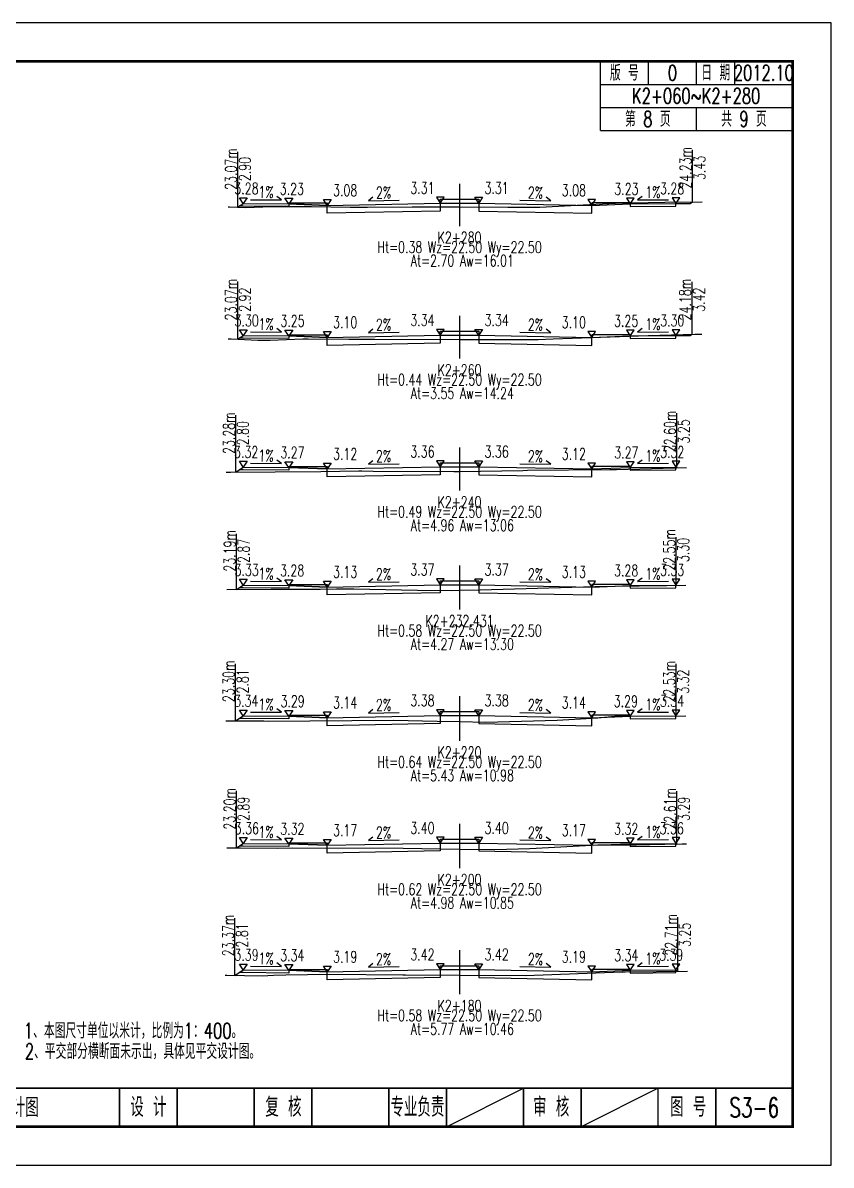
# Model space of a CAD drawing. Header units: inches. Extents: x 421 to 4881, y 2205 to 2769.
# Drawn here: x 4165.9 to 4376.1, y 2205.2 to 2502.2 of the extents above; entities that cross this region are included whole.
import ezdxf
from ezdxf.enums import TextEntityAlignment as Align

# ---------------------------------------------------------------- set-up
doc = ezdxf.new("R2010")
doc.units = ezdxf.units.IN
for name, color, linetype in [('dmx', 2, 'Continuous'), ('fengd', 3, 'Continuous'), ('lc', 3, 'Continuous'), ('shuju', 3, 'Continuous'), ('sjx', 1, 'Continuous'), ('zhix', 4, 'ByLayer'), ('右标高', 3, 'Continuous'), ('右标高1', 3, 'Continuous'), ('图框', 7, 'Continuous'), ('左标高', 3, 'Continuous'), ('左标高1', 3, 'Continuous'), ('附加板块标注A', 3, 'Continuous')]:
    doc.layers.add(name, color=color, linetype=linetype)
doc.styles.get("Standard").update_dxf_attribs({"font": 'simplex1.shx', "width": 0.7, "bigfont": 'hztxt.shx'})

# ---------------------------------------------------------------- blocks, each defined once
blk = doc.blocks.new('123')
blk.add_lwpolyline([(162.39, 2636.47), (162.39, 2933.47), (-257.61, 2933.47), (-257.61, 2636.47)], close=True)

msp = doc.modelspace()

# ---------------------------------------------------------------- linework, layer by layer
at = {"layer": 'dmx'}
for points in [[(4219.3, 2454.32), (4219.67, 2454.34), (4223.79, 2454.17), (4228.3, 2454.32), (4232.7, 2454.37), (4240.99, 2454.37), (4251.04, 2454.26), (4255.52, 2454.21), (4267.12, 2454.36), (4277.15, 2454.35), (4279.48, 2454.33), (4279.48, 2454.33), (4292, 2454.22), (4300.38, 2454.21), (4313.25, 2454.94), (4320.03, 2455.28), (4324.16, 2455.35), (4332.84, 2455.51), (4342.56, 2455.62)], [(4219.31, 2420.01), (4220.1, 2420.01), (4227.02, 2419.67), (4230.21, 2419.63), (4238.77, 2419.97), (4240.13, 2420.02), (4250.67, 2419.92), (4255.13, 2419.87), (4257.4, 2419.89), (4279.48, 2419.86), (4279.48, 2419.86), (4280.73, 2419.85), (4290.99, 2419.83), (4299.9, 2419.82), (4303.81, 2420), (4328.5, 2420.89), (4340.68, 2421.19), (4342.43, 2421.21)], [(4218.78, 2385.37), (4219.89, 2385.36), (4231.58, 2385.38), (4243.43, 2385.52), (4253.3, 2385.65), (4254.11, 2385.65), (4257.06, 2385.58), (4278.01, 2385.51), (4279.48, 2385.53), (4279.48, 2385.53), (4295.94, 2385.77), (4297.19, 2385.81), (4318.59, 2386.03), (4320.27, 2386.06), (4338.49, 2386.56)], [(4218.99, 2354.8), (4230.54, 2354.88), (4238.23, 2354.9), (4243.27, 2354.95), (4247.48, 2355.01), (4252, 2355.01), (4268.56, 2354.62), (4277.32, 2354.59), (4279.48, 2354.62), (4279.48, 2354.62), (4284.8, 2354.7), (4314.67, 2355.62), (4319.9, 2355.67), (4332.4, 2355.85), (4332.78, 2355.86), (4333.41, 2355.87), (4338.34, 2355.92)], [(4218.72, 2320.65), (4228.28, 2320.65), (4228.63, 2320.64), (4229.72, 2320.63), (4262.34, 2320.83), (4273.67, 2320.62), (4279.48, 2320.48), (4279.48, 2320.48), (4286.31, 2320.32), (4304.89, 2320.83), (4315.39, 2321.46), (4319.87, 2321.86), (4338.31, 2321.94)], [(4218.96, 2287.62), (4222.49, 2287.65), (4232.28, 2287.61), (4235.95, 2287.63), (4264.84, 2287.57), (4279.48, 2287.35), (4279.48, 2287.35), (4288.63, 2287.22), (4297.74, 2287.49), (4315.46, 2288.41), (4322.88, 2288.46), (4325.52, 2288.45), (4332.39, 2288.57), (4332.82, 2288.57), (4332.86, 2288.57), (4337.32, 2288.66), (4338.5, 2288.68)], [(4218.56, 2254.52), (4218.99, 2254.51), (4228.2, 2254.38), (4231.08, 2254.59), (4234.34, 2254.61), (4245.55, 2254.84), (4264.77, 2254.65), (4264.86, 2254.65), (4265.02, 2254.65), (4265.14, 2254.65), (4265.41, 2254.64), (4279.48, 2254.58), (4279.48, 2254.58), (4296.62, 2254.5), (4321.77, 2255.38), (4322.29, 2255.39), (4322.58, 2255.4), (4338.75, 2255.61)]]:
    msp.add_lwpolyline(points, dxfattribs=at)
at = {"layer": 'fengd'}
for points in [[(4274.48, 2455.29), (4274.48, 2456.29), (4279.48, 2456.29), (4279.48, 2456.29), (4284.48, 2456.29), (4284.48, 2455.29)], [(4235.1, 2455.08), (4235.1, 2455.33), (4245.1, 2455.33), (4245.1, 2454.7)], [(4323.85, 2455.08), (4323.85, 2455.33), (4313.85, 2455.33), (4313.85, 2454.7)], [(4235.1, 2420.75), (4235.1, 2421), (4245.1, 2421), (4245.1, 2420.37)], [(4274.48, 2420.96), (4274.48, 2421.96), (4279.48, 2421.96), (4279.48, 2421.96), (4284.48, 2421.96), (4284.48, 2420.96)], [(4323.85, 2420.75), (4323.85, 2421), (4313.85, 2421), (4313.85, 2420.37)], [(4235.1, 2386.54), (4235.1, 2386.79), (4245.1, 2386.79), (4245.1, 2386.17)], [(4274.48, 2386.76), (4274.48, 2387.76), (4279.48, 2387.76), (4279.48, 2387.76), (4284.48, 2387.76), (4284.48, 2386.76)], [(4323.85, 2386.54), (4323.85, 2386.79), (4313.85, 2386.79), (4313.85, 2386.17)], [(4235.1, 2355.85), (4235.1, 2356.1), (4245.1, 2356.1), (4245.1, 2355.47)], [(4274.48, 2356.06), (4274.48, 2357.06), (4279.48, 2357.06), (4279.48, 2357.06), (4284.48, 2357.06), (4284.48, 2356.06)], [(4323.85, 2355.85), (4323.85, 2356.1), (4313.85, 2356.1), (4313.85, 2355.47)], [(4274.48, 2322.08), (4274.48, 2323.08), (4279.48, 2323.08), (4279.48, 2323.08), (4284.48, 2323.08), (4284.48, 2322.08)], [(4235.1, 2321.87), (4235.1, 2322.12), (4245.1, 2322.12), (4245.1, 2321.49)], [(4323.85, 2321.87), (4323.85, 2322.12), (4313.85, 2322.12), (4313.85, 2321.49)], [(4274.48, 2288.91), (4274.48, 2289.91), (4279.48, 2289.91), (4279.48, 2289.91), (4284.48, 2289.91), (4284.48, 2288.91)], [(4235.1, 2288.7), (4235.1, 2288.95), (4245.1, 2288.95), (4245.1, 2288.32)], [(4323.85, 2288.7), (4323.85, 2288.95), (4313.85, 2288.95), (4313.85, 2288.32)], [(4235.1, 2255.81), (4235.1, 2256.06), (4245.1, 2256.06), (4245.1, 2255.43)], [(4274.48, 2256.02), (4274.48, 2257.02), (4279.48, 2257.02), (4279.48, 2257.02), (4284.48, 2257.02), (4284.48, 2256.02)], [(4323.85, 2255.81), (4323.85, 2256.06), (4313.85, 2256.06), (4313.85, 2255.43)]]:
    msp.add_lwpolyline(points, dxfattribs=at)
at = {"layer": 'lc'}
for points in [[(4274.48, 2455.29), (4274.48, 2453.22), (4245.1, 2452.63), (4245.1, 2454.7), (4235.1, 2455.08), (4235.1, 2454.38), (4223.23, 2454.5), (4222.19, 2454.51)], [(4284.48, 2455.29), (4284.48, 2453.22), (4313.85, 2452.63), (4313.85, 2454.7), (4323.85, 2455.08), (4323.85, 2454.38), (4335.73, 2454.5), (4335.73, 2455.2)], [(4274.48, 2420.96), (4274.48, 2418.89), (4245.1, 2418.3), (4245.1, 2420.37), (4235.1, 2420.75), (4235.1, 2420.05), (4223.23, 2420.17), (4222.19, 2420.18)], [(4284.48, 2420.96), (4284.48, 2418.89), (4313.85, 2418.3), (4313.85, 2420.37), (4323.85, 2420.75), (4323.85, 2420.05), (4335.73, 2420.17), (4335.73, 2420.87)], [(4274.48, 2386.76), (4274.48, 2384.68), (4245.1, 2384.09), (4245.1, 2386.17), (4235.1, 2386.54), (4235.1, 2385.84), (4223.23, 2385.96), (4222.19, 2385.97)], [(4284.48, 2386.76), (4284.48, 2384.68), (4313.85, 2384.09), (4313.85, 2386.17), (4323.85, 2386.54), (4323.85, 2385.84), (4335.73, 2385.96), (4335.73, 2386.66)], [(4274.48, 2356.06), (4274.48, 2353.99), (4245.1, 2353.4), (4245.1, 2355.47), (4235.1, 2355.85), (4235.1, 2355.15), (4223.23, 2355.27), (4222.19, 2355.28)], [(4284.48, 2356.06), (4284.48, 2353.99), (4313.85, 2353.4), (4313.85, 2355.47), (4323.85, 2355.85), (4323.85, 2355.15), (4335.73, 2355.27), (4335.73, 2355.97)], [(4274.48, 2322.08), (4274.48, 2320.01), (4245.1, 2319.42), (4245.1, 2321.49), (4235.1, 2321.87), (4235.1, 2321.17), (4223.23, 2321.29), (4222.19, 2321.3)], [(4284.48, 2322.08), (4284.48, 2320.01), (4313.85, 2319.42), (4313.85, 2321.49), (4323.85, 2321.87), (4323.85, 2321.17), (4335.73, 2321.29), (4335.73, 2321.99)], [(4274.48, 2288.91), (4274.48, 2286.84), (4245.1, 2286.25), (4245.1, 2288.32), (4235.1, 2288.7), (4235.1, 2288), (4223.23, 2288.12), (4222.19, 2288.13)], [(4284.48, 2288.91), (4284.48, 2286.84), (4313.85, 2286.25), (4313.85, 2288.32), (4323.85, 2288.7), (4323.85, 2288), (4335.73, 2288.12), (4335.73, 2288.82)], [(4274.48, 2256.02), (4274.48, 2253.94), (4245.1, 2253.36), (4245.1, 2255.43), (4235.1, 2255.81), (4235.1, 2255.11), (4223.23, 2255.23), (4222.19, 2255.24)], [(4284.48, 2256.02), (4284.48, 2253.94), (4313.85, 2253.36), (4313.85, 2255.43), (4323.85, 2255.81), (4323.85, 2255.11), (4335.73, 2255.23), (4335.73, 2255.93)]]:
    msp.add_lwpolyline(points, dxfattribs=at)
at = {"layer": 'shuju'}
for p, q in [((4221.8, 2454.25), (4221.8, 2468.6)), ((4340.06, 2455.59), (4340.06, 2469.1)), ((4221.81, 2419.92), (4221.81, 2434.89)), ((4339.93, 2421.17), (4339.93, 2434.79)), ((4221.28, 2385.37), (4221.28, 2400.18)), ((4335.99, 2386.49), (4335.99, 2400.7)), ((4221.49, 2354.81), (4221.49, 2369.27)), ((4335.84, 2355.89), (4335.84, 2368.39)), ((4221.22, 2320.65), (4221.22, 2335.52)), ((4335.81, 2321.93), (4335.81, 2335.5)), ((4221.46, 2287.64), (4221.46, 2302.46)), ((4336, 2288.63), (4336, 2302.39)), ((4221.06, 2254.48), (4221.06, 2269.35)), ((4336.25, 2255.58), (4336.25, 2269.65))]:
    msp.add_line(p, q, dxfattribs=at)
for points in [[(4225.17, 2456.18), (4233.17, 2456.1), (4231.97, 2456.99)], [(4256.96, 2456.82), (4255.77, 2455.92), (4263.77, 2456.08)], [(4295.18, 2456.08), (4303.18, 2455.92), (4301.99, 2456.82)], [(4326.98, 2456.99), (4325.78, 2456.1), (4333.78, 2456.18)], [(4225.17, 2421.85), (4233.17, 2421.77), (4231.97, 2422.66)], [(4256.96, 2422.49), (4255.77, 2421.59), (4263.77, 2421.75)], [(4295.18, 2421.75), (4303.18, 2421.59), (4301.99, 2422.49)], [(4326.98, 2422.66), (4325.78, 2421.77), (4333.78, 2421.85)], [(4225.17, 2387.64), (4233.17, 2387.56), (4231.97, 2388.46)], [(4256.96, 2388.29), (4255.77, 2387.38), (4263.77, 2387.54)], [(4295.18, 2387.54), (4303.18, 2387.38), (4301.99, 2388.29)], [(4326.98, 2388.46), (4325.78, 2387.56), (4333.78, 2387.64)], [(4225.17, 2356.95), (4233.17, 2356.87), (4231.97, 2357.76)], [(4256.96, 2357.59), (4255.77, 2356.69), (4263.77, 2356.85)], [(4295.18, 2356.85), (4303.18, 2356.69), (4301.99, 2357.59)], [(4326.98, 2357.76), (4325.78, 2356.87), (4333.78, 2356.95)], [(4225.17, 2322.97), (4233.17, 2322.89), (4231.97, 2323.78)], [(4256.96, 2323.61), (4255.77, 2322.71), (4263.77, 2322.87)], [(4295.18, 2322.87), (4303.18, 2322.71), (4301.99, 2323.61)], [(4326.98, 2323.78), (4325.78, 2322.89), (4333.78, 2322.97)], [(4225.17, 2289.8), (4233.17, 2289.72), (4231.97, 2290.61)], [(4256.96, 2290.44), (4255.77, 2289.54), (4263.77, 2289.7)], [(4295.18, 2289.7), (4303.18, 2289.54), (4301.99, 2290.44)], [(4326.98, 2290.61), (4325.78, 2289.72), (4333.78, 2289.8)], [(4225.17, 2256.91), (4233.17, 2256.83), (4231.97, 2257.72)], [(4256.96, 2257.55), (4255.77, 2256.65), (4263.77, 2256.81)], [(4295.18, 2256.81), (4303.18, 2256.65), (4301.99, 2257.55)], [(4326.98, 2257.72), (4325.78, 2256.83), (4333.78, 2256.91)]]:
    msp.add_lwpolyline(points, dxfattribs=at)
at = {"layer": 'sjx'}
for points in [[(4221.8, 2454.25), (4223.23, 2455.2), (4223.23, 2455.2), (4235.1, 2455.08), (4245.1, 2454.7), (4245.1, 2454.7), (4245.1, 2454.7), (4274.48, 2455.29), (4279.48, 2455.29), (4284.48, 2455.29), (4313.85, 2454.7), (4313.85, 2454.7), (4313.85, 2454.7), (4323.85, 2455.08), (4335.73, 2455.2), (4335.73, 2455.2), (4339.48, 2455.2), (4340.06, 2455.59)], [(4221.81, 2419.92), (4223.23, 2420.87), (4223.23, 2420.87), (4235.1, 2420.75), (4245.1, 2420.37), (4245.1, 2420.37), (4245.1, 2420.37), (4274.48, 2420.96), (4279.48, 2420.96), (4284.48, 2420.96), (4313.85, 2420.37), (4313.85, 2420.37), (4313.85, 2420.37), (4323.85, 2420.75), (4335.73, 2420.87), (4335.73, 2420.87), (4339.48, 2420.87), (4339.93, 2421.17)], [(4221.28, 2385.37), (4223.23, 2386.66), (4223.23, 2386.66), (4235.1, 2386.54), (4245.1, 2386.17), (4245.1, 2386.17), (4245.1, 2386.17), (4274.48, 2386.76), (4279.48, 2386.76), (4284.48, 2386.76), (4313.85, 2386.17), (4313.85, 2386.17), (4313.85, 2386.17), (4323.85, 2386.54), (4335.73, 2386.66), (4335.73, 2386.66), (4335.99, 2386.49)], [(4221.49, 2354.81), (4223.23, 2355.97), (4223.23, 2355.97), (4235.1, 2355.85), (4245.1, 2355.47), (4245.1, 2355.47), (4245.1, 2355.47), (4274.48, 2356.06), (4279.48, 2356.06), (4284.48, 2356.06), (4313.85, 2355.47), (4313.85, 2355.47), (4313.85, 2355.47), (4323.85, 2355.85), (4335.73, 2355.97), (4335.73, 2355.97), (4335.84, 2355.89)], [(4221.22, 2320.65), (4223.23, 2321.99), (4223.23, 2321.99), (4235.1, 2321.87), (4245.1, 2321.49), (4245.1, 2321.49), (4245.1, 2321.49), (4274.48, 2322.08), (4279.48, 2322.08), (4284.48, 2322.08), (4313.85, 2321.49), (4313.85, 2321.49), (4313.85, 2321.49), (4323.85, 2321.87), (4335.73, 2321.99), (4335.73, 2321.99), (4335.81, 2321.93)], [(4221.46, 2287.64), (4223.23, 2288.82), (4223.23, 2288.82), (4235.1, 2288.7), (4245.1, 2288.32), (4245.1, 2288.32), (4245.1, 2288.32), (4274.48, 2288.91), (4279.48, 2288.91), (4284.48, 2288.91), (4313.85, 2288.32), (4313.85, 2288.32), (4313.85, 2288.32), (4323.85, 2288.7), (4335.73, 2288.82), (4335.73, 2288.82), (4336, 2288.63)], [(4221.06, 2254.48), (4223.23, 2255.93), (4223.23, 2255.93), (4235.1, 2255.81), (4245.1, 2255.43), (4245.1, 2255.43), (4245.1, 2255.43), (4274.48, 2256.02), (4279.48, 2256.02), (4284.48, 2256.02), (4313.85, 2255.43), (4313.85, 2255.43), (4313.85, 2255.43), (4323.85, 2255.81), (4335.73, 2255.93), (4335.73, 2255.93), (4336.25, 2255.58)]]:
    msp.add_lwpolyline(points, dxfattribs=at)
at = {"layer": 'zhix'}
for p, q in [((4279.48, 2460.29), (4279.48, 2449.33)), ((4279.48, 2425.96), (4279.48, 2414.86)), ((4279.48, 2391.76), (4279.48, 2380.53)), ((4279.48, 2361.06), (4279.48, 2349.62)), ((4279.48, 2327.08), (4279.48, 2315.48)), ((4279.48, 2293.91), (4279.48, 2282.35)), ((4279.48, 2261.02), (4279.48, 2249.58))]:
    msp.add_line(p, q, dxfattribs=at)
at = {"layer": '右标高'}
for points in [[(4275.48, 2456.79), (4273.48, 2456.79), (4274.48, 2455.29)], [(4275.48, 2422.46), (4273.48, 2422.46), (4274.48, 2420.96)], [(4275.48, 2388.26), (4273.48, 2388.26), (4274.48, 2386.76)], [(4275.48, 2357.56), (4273.48, 2357.56), (4274.48, 2356.06)], [(4275.48, 2323.58), (4273.48, 2323.58), (4274.48, 2322.08)], [(4275.48, 2290.41), (4273.48, 2290.41), (4274.48, 2288.91)], [(4275.48, 2257.52), (4273.48, 2257.52), (4274.48, 2256.02)]]:
    msp.add_lwpolyline(points, close=True, dxfattribs=at)
at = {"layer": '右标高1'}
for points in [[(4244.1, 2456.2), (4246.1, 2456.2), (4245.1, 2454.7)], [(4244.1, 2421.87), (4246.1, 2421.87), (4245.1, 2420.37)], [(4244.1, 2387.67), (4246.1, 2387.67), (4245.1, 2386.17)], [(4244.1, 2356.97), (4246.1, 2356.97), (4245.1, 2355.47)], [(4244.1, 2322.99), (4246.1, 2322.99), (4245.1, 2321.49)], [(4244.1, 2289.82), (4246.1, 2289.82), (4245.1, 2288.32)], [(4244.1, 2256.93), (4246.1, 2256.93), (4245.1, 2255.43)]]:
    msp.add_lwpolyline(points, close=True, dxfattribs=at)
at = {"layer": '图框'}
for p, q in [((4316.09, 2474.15), (4316.09, 2492.15)), ((4328.59, 2486.15), (4328.59, 2492.15)), ((4341.09, 2486.15), (4341.09, 2492.15)), ((4351.09, 2486.15), (4351.09, 2492.15)), ((4316.09, 2486.15), (4366.09, 2486.15)), ((4316.09, 2480.15), (4366.09, 2480.15)), ((4341.09, 2474.15), (4341.09, 2480.15)), ((4316.09, 2474.15), (4366.09, 2474.15)), ((4276.09, 2215.15), (4296.09, 2225.15)), ((4331.09, 2225.15), (4311.09, 2215.15))]:
    msp.add_line(p, q, dxfattribs=at)
for points, const_width in [([(4366.09, 2492.15), (3986.09, 2492.15), (3986.09, 2215.15), (4366.09, 2215.15), (4366.09, 2492.15)], 0.7), ([(3986.09, 2225.15), (4366.09, 2225.15)], 0.4), ([(4191.09, 2215.15), (4191.09, 2225.15)], 0.4), ([(4206.09, 2215.15), (4206.09, 2225.15)], 0.4), ([(4226.09, 2215.15), (4226.09, 2225.15)], 0.4), ([(4241.09, 2215.15), (4241.09, 2225.15)], 0.4), ([(4261.09, 2215.15), (4261.09, 2225.15)], 0.4), ([(4261.09, 2215.15), (4261.09, 2225.15)], 0.4), ([(4276.09, 2215.15), (4276.09, 2225.15)], 0.4), ([(4296.09, 2215.15), (4296.09, 2225.15)], 0.4), ([(4311.09, 2215.15), (4311.09, 2225.15)], 0.4), ([(4331.09, 2215.15), (4331.09, 2225.15)], 0.4), ([(4346.09, 2215.15), (4346.09, 2225.15)], 0.4)]:
    msp.add_lwpolyline(points, dxfattribs=dict(at, const_width=const_width))
at = {"layer": '左标高'}
for points in [[(4283.48, 2456.79), (4285.48, 2456.79), (4284.48, 2455.29)], [(4283.48, 2422.46), (4285.48, 2422.46), (4284.48, 2420.96)], [(4283.48, 2388.26), (4285.48, 2388.26), (4284.48, 2386.76)], [(4283.48, 2357.56), (4285.48, 2357.56), (4284.48, 2356.06)], [(4283.48, 2323.58), (4285.48, 2323.58), (4284.48, 2322.08)], [(4283.48, 2290.41), (4285.48, 2290.41), (4284.48, 2288.91)], [(4283.48, 2257.52), (4285.48, 2257.52), (4284.48, 2256.02)]]:
    msp.add_lwpolyline(points, close=True, dxfattribs=at)
at = {"layer": '左标高1'}
for points in [[(4314.85, 2456.2), (4312.85, 2456.2), (4313.85, 2454.7)], [(4314.85, 2421.87), (4312.85, 2421.87), (4313.85, 2420.37)], [(4314.85, 2387.67), (4312.85, 2387.67), (4313.85, 2386.17)], [(4314.85, 2356.97), (4312.85, 2356.97), (4313.85, 2355.47)], [(4314.85, 2322.99), (4312.85, 2322.99), (4313.85, 2321.49)], [(4314.85, 2289.82), (4312.85, 2289.82), (4313.85, 2288.32)], [(4314.85, 2256.93), (4312.85, 2256.93), (4313.85, 2255.43)]]:
    msp.add_lwpolyline(points, close=True, dxfattribs=at)
at = {"layer": '附加板块标注A'}
for points in [[(4222.23, 2456.7), (4224.23, 2456.7), (4223.23, 2455.2)], [(4234.1, 2456.58), (4236.1, 2456.58), (4235.1, 2455.08)], [(4324.85, 2456.58), (4322.85, 2456.58), (4323.85, 2455.08)], [(4336.73, 2456.7), (4334.73, 2456.7), (4335.73, 2455.2)], [(4222.23, 2422.37), (4224.23, 2422.37), (4223.23, 2420.87)], [(4234.1, 2422.25), (4236.1, 2422.25), (4235.1, 2420.75)], [(4324.85, 2422.25), (4322.85, 2422.25), (4323.85, 2420.75)], [(4336.73, 2422.37), (4334.73, 2422.37), (4335.73, 2420.87)], [(4222.23, 2388.16), (4224.23, 2388.16), (4223.23, 2386.66)], [(4234.1, 2388.04), (4236.1, 2388.04), (4235.1, 2386.54)], [(4324.85, 2388.04), (4322.85, 2388.04), (4323.85, 2386.54)], [(4336.73, 2388.16), (4334.73, 2388.16), (4335.73, 2386.66)], [(4222.23, 2357.47), (4224.23, 2357.47), (4223.23, 2355.97)], [(4234.1, 2357.35), (4236.1, 2357.35), (4235.1, 2355.85)], [(4324.85, 2357.35), (4322.85, 2357.35), (4323.85, 2355.85)], [(4336.73, 2357.47), (4334.73, 2357.47), (4335.73, 2355.97)], [(4222.23, 2323.49), (4224.23, 2323.49), (4223.23, 2321.99)], [(4234.1, 2323.37), (4236.1, 2323.37), (4235.1, 2321.87)], [(4324.85, 2323.37), (4322.85, 2323.37), (4323.85, 2321.87)], [(4336.73, 2323.49), (4334.73, 2323.49), (4335.73, 2321.99)], [(4222.23, 2290.32), (4224.23, 2290.32), (4223.23, 2288.82)], [(4234.1, 2290.2), (4236.1, 2290.2), (4235.1, 2288.7)], [(4324.85, 2290.2), (4322.85, 2290.2), (4323.85, 2288.7)], [(4336.73, 2290.32), (4334.73, 2290.32), (4335.73, 2288.82)], [(4222.23, 2257.43), (4224.23, 2257.43), (4223.23, 2255.93)], [(4234.1, 2257.31), (4236.1, 2257.31), (4235.1, 2255.81)], [(4324.85, 2257.31), (4322.85, 2257.31), (4323.85, 2255.81)], [(4336.73, 2257.43), (4334.73, 2257.43), (4335.73, 2255.93)]]:
    msp.add_lwpolyline(points, close=True, dxfattribs=at)

# ---------------------------------------------------------------- block references
msp.add_blockref('123', (4213.7, -431.32))

# ---------------------------------------------------------------- texts
at = {"width": 0.7}
for tag, text, p in [('路基横断面设计图', '图 纸 名 称', (4156.09, 2220.15)), ('S3-6', '1S5-13', (4356.09, 2220.15))]:
    msp.add_attdef(tag, text=text, height=5, dxfattribs=at).set_placement(p, align=Align.MIDDLE_CENTER)
at = {"layer": 'shuju', "width": 0.7}
for s, rotation, p in [('23.07m', 90, (4220.05, 2464.14)), ('24.23m', 90, (4338.26, 2464.44)), ('2.90', 90, (4223.65, 2464.14)), ('3.43', 90, (4341.86, 2464.44)), ('1%', 359.4271, (4229.19, 2458.14)), ('2%', 1.1458, (4259.73, 2458)), ('2%', 358.8542, (4299.22, 2458)), ('1%', 0.5729, (4329.76, 2458.14)), ('23.07m', 90, (4220.06, 2430.18)), ('2.92', 90, (4223.66, 2430.18)), ('24.18m', 90, (4338.13, 2430.19)), ('3.42', 90, (4341.73, 2430.19)), ('1%', 359.4271, (4229.19, 2423.81)), ('2%', 1.1458, (4259.73, 2423.67)), ('2%', 358.8542, (4299.22, 2423.67)), ('1%', 0.5729, (4329.76, 2423.81)), ('23.28m', 90, (4219.53, 2395.47)), ('22.60m', 90, (4334.19, 2395.93)), ('2.80', 90, (4223.13, 2395.47)), ('3.25', 90, (4337.79, 2395.93)), ('1%', 359.4271, (4229.19, 2389.6)), ('2%', 1.1458, (4259.73, 2389.46)), ('2%', 358.8542, (4299.22, 2389.46)), ('1%', 0.5729, (4329.76, 2389.6)), ('22.55m', 90, (4334.04, 2365.11)), ('23.19m', 90, (4219.74, 2364.87)), ('2.87', 90, (4223.34, 2364.87)), ('3.30', 90, (4337.64, 2365.11)), ('1%', 359.4271, (4229.19, 2358.91)), ('2%', 1.1458, (4259.73, 2358.77)), ('2%', 358.8542, (4299.22, 2358.77)), ('1%', 0.5729, (4329.76, 2358.91)), ('23.30m', 90, (4219.47, 2330.94)), ('22.53m', 90, (4334.01, 2330.85)), ('2.81', 90, (4223.07, 2330.94)), ('3.32', 90, (4337.61, 2330.85)), ('1%', 359.4271, (4229.19, 2324.93)), ('2%', 1.1458, (4259.73, 2324.79)), ('2%', 358.8542, (4299.22, 2324.79)), ('1%', 0.5729, (4329.76, 2324.93)), ('23.20m', 90, (4219.71, 2297.79)), ('22.61m', 90, (4334.2, 2297.79)), ('2.89', 90, (4223.31, 2297.79)), ('3.29', 90, (4337.8, 2297.79)), ('1%', 359.4271, (4229.19, 2291.76)), ('2%', 1.1458, (4259.73, 2291.62)), ('2%', 358.8542, (4299.22, 2291.62)), ('1%', 0.5729, (4329.76, 2291.76)), ('23.37m', 90, (4219.31, 2264.88)), ('22.71m', 90, (4334.45, 2265.02)), ('2.81', 90, (4222.91, 2264.88)), ('3.25', 90, (4338.05, 2265.02)), ('1%', 359.4271, (4229.19, 2258.87)), ('2%', 1.1458, (4259.73, 2258.72)), ('2%', 358.8542, (4299.22, 2258.72)), ('1%', 0.5729, (4329.76, 2258.87))]:
    msp.add_text(s, height=3, rotation=rotation, dxfattribs=at).set_placement(p, align=Align.MIDDLE)
for s, p in [('K2+280', (4279.48, 2446.33)), ('Ht=0.38 Wz=22.50 Wy=22.50', (4279.48, 2443.33)), (' At=2.70 Aw=16.01', (4279.48, 2440.33)), ('K2+260', (4279.48, 2411.86)), ('Ht=0.44 Wz=22.50 Wy=22.50', (4279.48, 2408.86)), (' At=3.55 Aw=14.24', (4279.48, 2405.86)), ('K2+240', (4279.48, 2377.53)), ('Ht=0.49 Wz=22.50 Wy=22.50', (4279.48, 2374.53)), (' At=4.96 Aw=13.06', (4279.48, 2371.53)), ('K2+232.431', (4279.48, 2346.62)), ('Ht=0.58 Wz=22.50 Wy=22.50', (4279.48, 2343.62)), (' At=4.27 Aw=13.30', (4279.48, 2340.62)), ('K2+220', (4279.48, 2312.48)), ('Ht=0.64 Wz=22.50 Wy=22.50', (4279.48, 2309.48)), (' At=5.43 Aw=10.98', (4279.48, 2306.48)), ('Ht=0.62 Wz=22.50 Wy=22.50', (4279.48, 2276.35)), ('K2+200', (4279.48, 2279.35)), (' At=4.98 Aw=10.85', (4279.48, 2273.35)), ('Ht=0.58 Wz=22.50 Wy=22.50', (4279.48, 2243.58)), ('K2+180', (4279.48, 2246.58)), (' At=5.77 Aw=10.46', (4279.48, 2240.58))]:
    msp.add_text(s, height=3, dxfattribs=at).set_placement(p, align=Align.MIDDLE)
at = {"layer": '右标高', "width": 0.7}
for s, p in [('3.31', (4272.98, 2456.79)), ('3.34', (4272.98, 2422.46)), ('3.36', (4272.98, 2388.26)), ('3.37', (4272.98, 2357.56)), ('3.38', (4272.98, 2323.58)), ('3.40', (4272.98, 2290.41)), ('3.42', (4272.98, 2257.52))]:
    msp.add_text(s, height=3, dxfattribs=at).set_placement(p, align=Align.BOTTOM_RIGHT)
at = {"layer": '右标高1', "width": 0.7}
for s, p in [('3.08', (4246.6, 2456.2)), ('3.10', (4246.6, 2421.87)), ('3.12', (4246.6, 2387.67)), ('3.13', (4246.6, 2356.97)), ('3.14', (4246.6, 2322.99)), ('3.17', (4246.6, 2289.82)), ('3.19', (4246.6, 2256.93))]:
    msp.add_text(s, height=3, dxfattribs=at).set_placement(p, align=Align.BOTTOM_LEFT)
at = {"layer": '图框', "width": 0.7}
for s, height, p in [('版 号', 4, (4322.34, 2489.15)), ('0', 4, (4334.84, 2489.15)), ('日 期', 4, (4346.09, 2489.15)), ('2012.10', 4, (4358.59, 2489.15)), ('K2+060~K2+280', 4, (4341, 2483.15)), ('第 8 页', 4, (4328.43, 2477.15)), ('共 9 页', 4, (4353.43, 2477.15)), ('设 计', 5, (4198.59, 2220.25)), ('复 核', 5, (4233.69, 2220.25)), ('专业负责', 5, (4268.54, 2220.25)), ('审 核', 5, (4303.31, 2220.25)), ('图 号', 5, (4338.93, 2220.25))]:
    msp.add_text(s, height=height, dxfattribs=at).set_placement(p, align=Align.MIDDLE_CENTER)
for s, p in [('   1、本图尺寸单位以米计，比例为1：400。', (4159.95, 2238.11)), ('   2、平交部分横断面未示出，具体见平交设计图。', (4160.21, 2232.75))]:
    msp.add_text(s, height=4, dxfattribs=at).set_placement(p)
at = {"layer": '左标高', "width": 0.7}
for s, p in [('3.31', (4285.98, 2456.79)), ('3.34', (4285.98, 2422.46)), ('3.36', (4285.98, 2388.26)), ('3.37', (4285.98, 2357.56)), ('3.38', (4285.98, 2323.58)), ('3.40', (4285.98, 2290.41)), ('3.42', (4285.98, 2257.52))]:
    msp.add_text(s, height=3, dxfattribs=at).set_placement(p, align=Align.BOTTOM_LEFT)
at = {"layer": '左标高1', "width": 0.7}
for s, p in [('3.08', (4312.35, 2456.2)), ('3.10', (4312.35, 2421.87)), ('3.12', (4312.35, 2387.67)), ('3.13', (4312.35, 2356.97)), ('3.14', (4312.35, 2322.99)), ('3.17', (4312.35, 2289.82)), ('3.19', (4312.35, 2256.93))]:
    msp.add_text(s, height=3, dxfattribs=at).set_placement(p, align=Align.BOTTOM_RIGHT)
at = {"layer": '附加板块标注A', "width": 0.7}
for s, p in [('3.28', (4220.93, 2456.7)), ('3.23', (4232.74, 2456.58)), ('3.30', (4220.99, 2422.37)), ('3.25', (4232.9, 2422.25)), ('3.32', (4220.87, 2388.16)), ('3.27', (4232.89, 2388.04)), ('3.33', (4220.98, 2357.47)), ('3.28', (4232.8, 2357.35)), ('3.34', (4220.89, 2323.49)), ('3.29', (4232.93, 2323.37)), ('3.36', (4221.04, 2290.32)), ('3.32', (4232.87, 2290.2)), ('3.39', (4220.94, 2257.43)), ('3.34', (4232.84, 2257.31))]:
    msp.add_text(s, height=3, dxfattribs=at).set_placement(p, align=Align.BOTTOM_LEFT)
for s, p in [('3.23', (4326, 2456.58)), ('3.28', (4337.9, 2456.7)), ('3.25', (4325.94, 2422.25)), ('3.30', (4337.93, 2422.37)), ('3.27', (4326, 2388.04)), ('3.32', (4337.93, 2388.16)), ('3.28', (4325.94, 2357.35)), ('3.33', (4337.92, 2357.47)), ('3.29', (4325.85, 2323.37)), ('3.34', (4337.86, 2323.49)), ('3.32', (4325.96, 2290.2)), ('3.36', (4337.79, 2290.32)), ('3.34', (4325.98, 2257.31)), ('3.39', (4337.67, 2257.43))]:
    msp.add_text(s, height=3, dxfattribs=at).set_placement(p, align=Align.BOTTOM_RIGHT)

doc.saveas('drawing.dxf')
